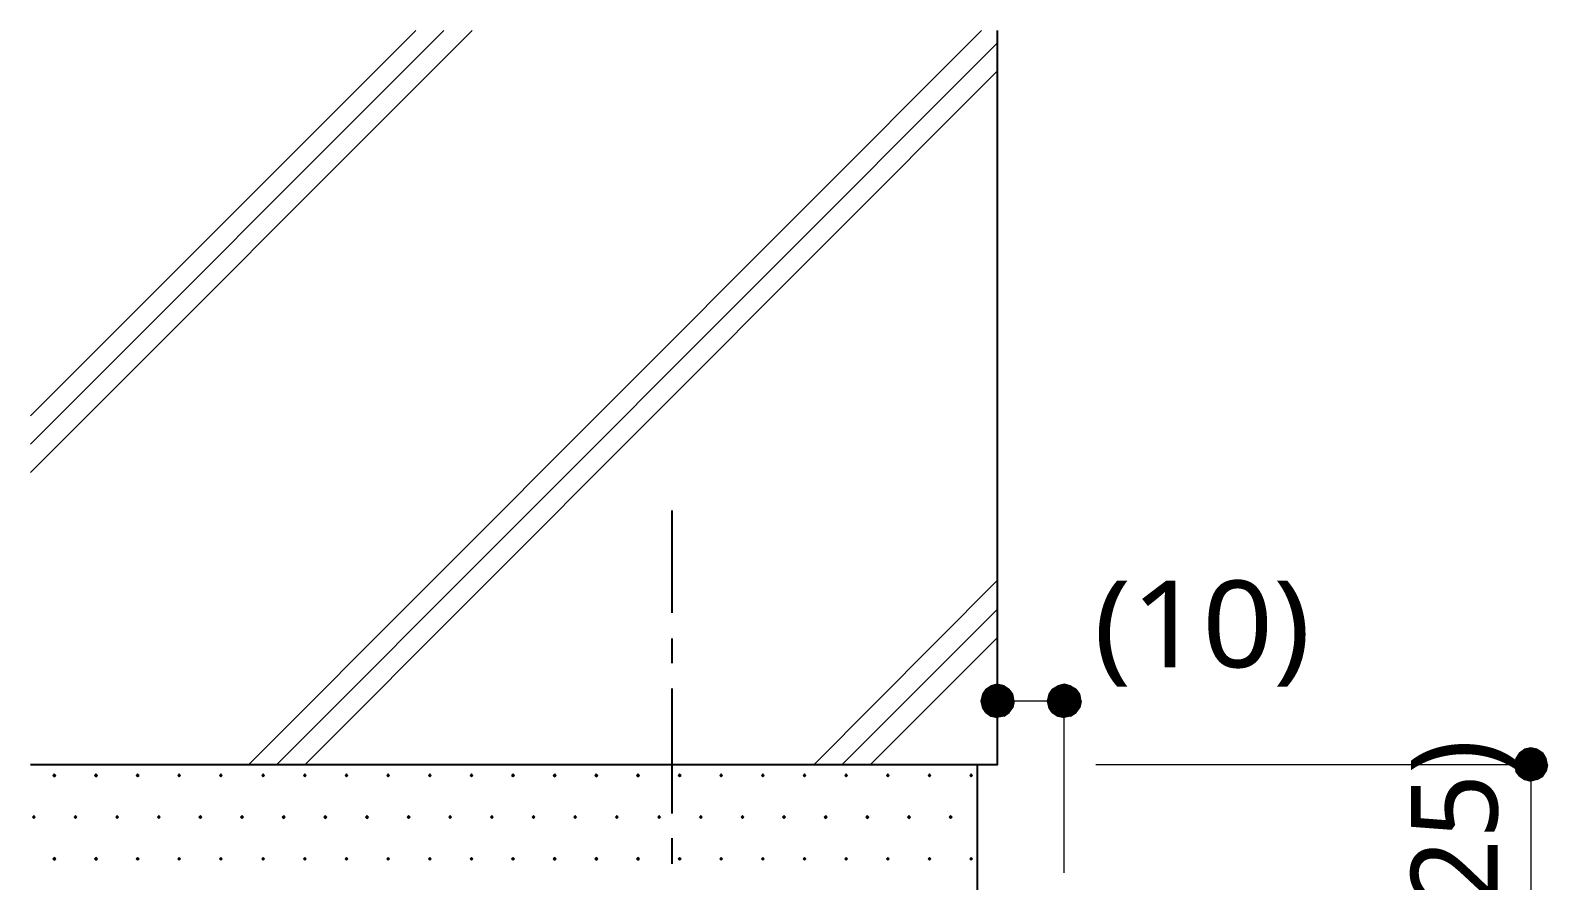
# Model space of a CAD drawing. Header units: millimetres. Extents: x 0 to 420, y 0 to 297.
# Drawn here: x 308.82 to 354.33, y 110.57 to 136.06 of the extents above; entities that cross this region are included whole.
import ezdxf
from ezdxf.enums import TextEntityAlignment as Align

# ---------------------------------------------------------------- set-up
doc = ezdxf.new("R2010")
doc.units = ezdxf.units.MM
doc.styles.add('kst32b', font='NotoSansJP-Variable.ttf')

msp = doc.modelspace()

# ---------------------------------------------------------------- hatches: boundary and pattern name
for points in [[(337.376, 116.163), (337.333, 115.951), (337.82, 115.951), (337.376, 116.163)], [(339.365, 116.163), (339.323, 115.951), (339.831, 115.951), (339.365, 116.163)], [(353.378, 114.237), (353.335, 114.046), (353.822, 114.046), (353.378, 114.237)], [(309.541, 113.771), (309.52, 113.75), (309.499, 113.729), (309.52, 113.707), (309.541, 113.686), (309.562, 113.707), (309.584, 113.729), (309.562, 113.75), (309.541, 113.771)], [(310.79, 113.771), (310.769, 113.75), (310.748, 113.729), (310.769, 113.707), (310.79, 113.686), (310.811, 113.707), (310.832, 113.729), (310.811, 113.75), (310.79, 113.771)], [(312.039, 113.771), (312.018, 113.75), (311.997, 113.729), (312.018, 113.707), (312.039, 113.686), (312.06, 113.707), (312.081, 113.729), (312.06, 113.75), (312.039, 113.771)], [(313.288, 113.771), (313.267, 113.75), (313.246, 113.729), (313.267, 113.707), (313.288, 113.686), (313.309, 113.707), (313.33, 113.729), (313.309, 113.75), (313.288, 113.771)], [(314.537, 113.771), (314.516, 113.75), (314.494, 113.729), (314.516, 113.707), (314.537, 113.686), (314.558, 113.707), (314.579, 113.729), (314.558, 113.75), (314.537, 113.771)], [(315.807, 113.771), (315.786, 113.75), (315.764, 113.729), (315.786, 113.707), (315.807, 113.686), (315.828, 113.707), (315.849, 113.729), (315.828, 113.75), (315.807, 113.771)], [(317.055, 113.771), (317.034, 113.75), (317.013, 113.729), (317.034, 113.707), (317.055, 113.686), (317.077, 113.707), (317.098, 113.729), (317.077, 113.75), (317.055, 113.771)], [(318.304, 113.771), (318.283, 113.75), (318.262, 113.729), (318.283, 113.707), (318.304, 113.686), (318.325, 113.707), (318.347, 113.729), (318.325, 113.75), (318.304, 113.771)], [(319.553, 113.771), (319.532, 113.75), (319.511, 113.729), (319.532, 113.707), (319.553, 113.686), (319.574, 113.707), (319.596, 113.729), (319.574, 113.75), (319.553, 113.771)], [(320.802, 113.771), (320.781, 113.75), (320.76, 113.729), (320.781, 113.707), (320.802, 113.686), (320.823, 113.707), (320.844, 113.729), (320.823, 113.75), (320.802, 113.771)], [(322.051, 113.771), (322.03, 113.75), (322.009, 113.729), (322.03, 113.707), (322.051, 113.686), (322.072, 113.707), (322.093, 113.729), (322.072, 113.75), (322.051, 113.771)], [(323.3, 113.771), (323.279, 113.75), (323.257, 113.729), (323.279, 113.707), (323.3, 113.686), (323.321, 113.707), (323.342, 113.729), (323.321, 113.75), (323.3, 113.771)], [(324.548, 113.771), (324.527, 113.75), (324.506, 113.729), (324.527, 113.707), (324.548, 113.686), (324.57, 113.707), (324.591, 113.729), (324.57, 113.75), (324.548, 113.771)], [(325.797, 113.771), (325.776, 113.75), (325.755, 113.729), (325.776, 113.707), (325.797, 113.686), (325.819, 113.707), (325.84, 113.729), (325.819, 113.75), (325.797, 113.771)], [(327.046, 113.771), (327.025, 113.75), (327.004, 113.729), (327.025, 113.707), (327.046, 113.686), (327.067, 113.707), (327.088, 113.729), (327.067, 113.75), (327.046, 113.771)], [(328.295, 113.771), (328.274, 113.75), (328.253, 113.729), (328.274, 113.707), (328.295, 113.686), (328.316, 113.707), (328.337, 113.729), (328.316, 113.75), (328.295, 113.771)], [(329.544, 113.771), (329.523, 113.75), (329.502, 113.729), (329.523, 113.707), (329.544, 113.686), (329.565, 113.707), (329.586, 113.729), (329.565, 113.75), (329.544, 113.771)], [(330.793, 113.771), (330.771, 113.75), (330.75, 113.729), (330.771, 113.707), (330.793, 113.686), (330.814, 113.707), (330.835, 113.729), (330.814, 113.75), (330.793, 113.771)], [(332.041, 113.771), (332.02, 113.75), (331.999, 113.729), (332.02, 113.707), (332.041, 113.686), (332.063, 113.707), (332.084, 113.729), (332.063, 113.75), (332.041, 113.771)], [(333.29, 113.771), (333.269, 113.75), (333.248, 113.729), (333.269, 113.707), (333.29, 113.686), (333.312, 113.707), (333.333, 113.729), (333.312, 113.75), (333.29, 113.771)], [(334.539, 113.771), (334.518, 113.75), (334.497, 113.729), (334.518, 113.707), (334.539, 113.686), (334.56, 113.707), (334.581, 113.729), (334.56, 113.75), (334.539, 113.771)], [(335.788, 113.771), (335.767, 113.75), (335.746, 113.729), (335.767, 113.707), (335.788, 113.686), (335.809, 113.707), (335.83, 113.729), (335.809, 113.75), (335.788, 113.771)], [(337.037, 113.771), (337.016, 113.75), (336.995, 113.729), (337.016, 113.707), (337.037, 113.686), (337.058, 113.707), (337.079, 113.729), (337.058, 113.75), (337.037, 113.771)], [(308.928, 112.522), (308.906, 112.501), (308.885, 112.48), (308.906, 112.459), (308.928, 112.437), (308.949, 112.459), (308.97, 112.48), (308.949, 112.501), (308.928, 112.522)], [(310.176, 112.522), (310.155, 112.501), (310.134, 112.48), (310.155, 112.459), (310.176, 112.437), (310.198, 112.459), (310.219, 112.48), (310.198, 112.501), (310.176, 112.522)], [(311.425, 112.522), (311.404, 112.501), (311.383, 112.48), (311.404, 112.459), (311.425, 112.437), (311.446, 112.459), (311.468, 112.48), (311.446, 112.501), (311.425, 112.522)], [(312.674, 112.522), (312.653, 112.501), (312.632, 112.48), (312.653, 112.459), (312.674, 112.437), (312.695, 112.459), (312.716, 112.48), (312.695, 112.501), (312.674, 112.522)], [(313.923, 112.522), (313.902, 112.501), (313.88, 112.48), (313.902, 112.459), (313.923, 112.437), (313.944, 112.459), (313.965, 112.48), (313.944, 112.501), (313.923, 112.522)], [(315.172, 112.522), (315.15, 112.501), (315.129, 112.48), (315.15, 112.459), (315.172, 112.437), (315.193, 112.459), (315.214, 112.48), (315.193, 112.501), (315.172, 112.522)], [(316.421, 112.522), (316.399, 112.501), (316.378, 112.48), (316.399, 112.459), (316.421, 112.437), (316.442, 112.459), (316.463, 112.48), (316.442, 112.501), (316.421, 112.522)], [(317.669, 112.522), (317.648, 112.501), (317.627, 112.48), (317.648, 112.459), (317.669, 112.437), (317.691, 112.459), (317.712, 112.48), (317.691, 112.501), (317.669, 112.522)], [(318.918, 112.522), (318.897, 112.501), (318.876, 112.48), (318.897, 112.459), (318.918, 112.437), (318.939, 112.459), (318.961, 112.48), (318.939, 112.501), (318.918, 112.522)], [(320.167, 112.522), (320.146, 112.501), (320.125, 112.48), (320.146, 112.459), (320.167, 112.437), (320.188, 112.459), (320.209, 112.48), (320.188, 112.501), (320.167, 112.522)], [(321.416, 112.522), (321.395, 112.501), (321.373, 112.48), (321.395, 112.459), (321.416, 112.437), (321.437, 112.459), (321.458, 112.48), (321.437, 112.501), (321.416, 112.522)], [(322.665, 112.522), (322.644, 112.501), (322.622, 112.48), (322.644, 112.459), (322.665, 112.437), (322.686, 112.459), (322.707, 112.48), (322.686, 112.501), (322.665, 112.522)], [(323.913, 112.522), (323.892, 112.501), (323.871, 112.48), (323.892, 112.459), (323.913, 112.437), (323.935, 112.459), (323.956, 112.48), (323.935, 112.501), (323.913, 112.522)], [(325.162, 112.522), (325.141, 112.501), (325.12, 112.48), (325.141, 112.459), (325.162, 112.437), (325.184, 112.459), (325.205, 112.48), (325.184, 112.501), (325.162, 112.522)], [(326.411, 112.522), (326.39, 112.501), (326.369, 112.48), (326.39, 112.459), (326.411, 112.437), (326.432, 112.459), (326.454, 112.48), (326.432, 112.501), (326.411, 112.522)], [(327.681, 112.522), (327.66, 112.501), (327.639, 112.48), (327.66, 112.459), (327.681, 112.437), (327.702, 112.459), (327.723, 112.48), (327.702, 112.501), (327.681, 112.522)], [(328.93, 112.522), (328.909, 112.501), (328.888, 112.48), (328.909, 112.459), (328.93, 112.437), (328.951, 112.459), (328.972, 112.48), (328.951, 112.501), (328.93, 112.522)], [(330.179, 112.522), (330.158, 112.501), (330.137, 112.48), (330.158, 112.459), (330.179, 112.437), (330.2, 112.459), (330.221, 112.48), (330.2, 112.501), (330.179, 112.522)], [(331.428, 112.522), (331.406, 112.501), (331.385, 112.48), (331.406, 112.459), (331.428, 112.437), (331.449, 112.459), (331.47, 112.48), (331.449, 112.501), (331.428, 112.522)], [(332.677, 112.522), (332.655, 112.501), (332.634, 112.48), (332.655, 112.459), (332.677, 112.437), (332.698, 112.459), (332.719, 112.48), (332.698, 112.501), (332.677, 112.522)], [(333.925, 112.522), (333.904, 112.501), (333.883, 112.48), (333.904, 112.459), (333.925, 112.437), (333.946, 112.459), (333.968, 112.48), (333.946, 112.501), (333.925, 112.522)], [(335.174, 112.522), (335.153, 112.501), (335.132, 112.48), (335.153, 112.459), (335.174, 112.437), (335.195, 112.459), (335.216, 112.48), (335.195, 112.501), (335.174, 112.522)], [(336.423, 112.522), (336.402, 112.501), (336.381, 112.48), (336.402, 112.459), (336.423, 112.437), (336.444, 112.459), (336.465, 112.48), (336.444, 112.501), (336.423, 112.522)], [(309.541, 111.273), (309.52, 111.252), (309.499, 111.231), (309.52, 111.21), (309.541, 111.188), (309.562, 111.21), (309.584, 111.231), (309.562, 111.252), (309.541, 111.273)], [(310.79, 111.273), (310.769, 111.252), (310.748, 111.231), (310.769, 111.21), (310.79, 111.188), (310.811, 111.21), (310.832, 111.231), (310.811, 111.252), (310.79, 111.273)], [(312.039, 111.273), (312.018, 111.252), (311.997, 111.231), (312.018, 111.21), (312.039, 111.188), (312.06, 111.21), (312.081, 111.231), (312.06, 111.252), (312.039, 111.273)], [(313.288, 111.273), (313.267, 111.252), (313.246, 111.231), (313.267, 111.21), (313.288, 111.188), (313.309, 111.21), (313.33, 111.231), (313.309, 111.252), (313.288, 111.273)], [(314.537, 111.273), (314.516, 111.252), (314.494, 111.231), (314.516, 111.21), (314.537, 111.188), (314.558, 111.21), (314.579, 111.231), (314.558, 111.252), (314.537, 111.273)], [(315.807, 111.273), (315.786, 111.252), (315.764, 111.231), (315.786, 111.21), (315.807, 111.188), (315.828, 111.21), (315.849, 111.231), (315.828, 111.252), (315.807, 111.273)], [(317.055, 111.273), (317.034, 111.252), (317.013, 111.231), (317.034, 111.21), (317.055, 111.188), (317.077, 111.21), (317.098, 111.231), (317.077, 111.252), (317.055, 111.273)], [(318.304, 111.273), (318.283, 111.252), (318.262, 111.231), (318.283, 111.21), (318.304, 111.188), (318.325, 111.21), (318.347, 111.231), (318.325, 111.252), (318.304, 111.273)], [(319.553, 111.273), (319.532, 111.252), (319.511, 111.231), (319.532, 111.21), (319.553, 111.188), (319.574, 111.21), (319.596, 111.231), (319.574, 111.252), (319.553, 111.273)], [(320.802, 111.273), (320.781, 111.252), (320.76, 111.231), (320.781, 111.21), (320.802, 111.188), (320.823, 111.21), (320.844, 111.231), (320.823, 111.252), (320.802, 111.273)], [(322.051, 111.273), (322.03, 111.252), (322.009, 111.231), (322.03, 111.21), (322.051, 111.188), (322.072, 111.21), (322.093, 111.231), (322.072, 111.252), (322.051, 111.273)], [(323.3, 111.273), (323.279, 111.252), (323.257, 111.231), (323.279, 111.21), (323.3, 111.188), (323.321, 111.21), (323.342, 111.231), (323.321, 111.252), (323.3, 111.273)], [(324.548, 111.273), (324.527, 111.252), (324.506, 111.231), (324.527, 111.21), (324.548, 111.188), (324.57, 111.21), (324.591, 111.231), (324.57, 111.252), (324.548, 111.273)], [(325.797, 111.273), (325.776, 111.252), (325.755, 111.231), (325.776, 111.21), (325.797, 111.188), (325.819, 111.21), (325.84, 111.231), (325.819, 111.252), (325.797, 111.273)], [(327.046, 111.273), (327.025, 111.252), (327.004, 111.231), (327.025, 111.21), (327.046, 111.188), (327.067, 111.21), (327.088, 111.231), (327.067, 111.252), (327.046, 111.273)], [(328.295, 111.273), (328.274, 111.252), (328.253, 111.231), (328.274, 111.21), (328.295, 111.188), (328.316, 111.21), (328.337, 111.231), (328.316, 111.252), (328.295, 111.273)], [(329.544, 111.273), (329.523, 111.252), (329.502, 111.231), (329.523, 111.21), (329.544, 111.188), (329.565, 111.21), (329.586, 111.231), (329.565, 111.252), (329.544, 111.273)], [(330.793, 111.273), (330.771, 111.252), (330.75, 111.231), (330.771, 111.21), (330.793, 111.188), (330.814, 111.21), (330.835, 111.231), (330.814, 111.252), (330.793, 111.273)], [(332.041, 111.273), (332.02, 111.252), (331.999, 111.231), (332.02, 111.21), (332.041, 111.188), (332.063, 111.21), (332.084, 111.231), (332.063, 111.252), (332.041, 111.273)], [(333.29, 111.273), (333.269, 111.252), (333.248, 111.231), (333.269, 111.21), (333.29, 111.188), (333.312, 111.21), (333.333, 111.231), (333.312, 111.252), (333.29, 111.273)], [(334.539, 111.273), (334.518, 111.252), (334.497, 111.231), (334.518, 111.21), (334.539, 111.188), (334.56, 111.21), (334.581, 111.231), (334.56, 111.252), (334.539, 111.273)], [(335.788, 111.273), (335.767, 111.252), (335.746, 111.231), (335.767, 111.21), (335.788, 111.188), (335.809, 111.21), (335.83, 111.231), (335.809, 111.252), (335.788, 111.273)], [(337.037, 111.273), (337.016, 111.252), (336.995, 111.231), (337.016, 111.21), (337.037, 111.188), (337.058, 111.21), (337.079, 111.231), (337.058, 111.252), (337.037, 111.273)]]:
    msp.add_hatch(color=7).paths.add_polyline_path(points)
h = msp.add_hatch(color=7)
h.paths.add_polyline_path([(337.82, 116.459), (337.629, 116.417), (337.82, 115.951), (337.82, 116.459)])
h.paths.add_polyline_path([(337.629, 116.417), (337.82, 115.951), (337.481, 116.311), (337.629, 116.417)])
h.paths.add_polyline_path([(337.82, 115.951), (337.481, 116.311), (337.376, 116.163), (337.82, 115.951)])
h = msp.add_hatch(color=7)
h.paths.add_polyline_path([(338.286, 116.163), (338.18, 116.311), (337.82, 115.951), (338.286, 116.163)])
h.paths.add_polyline_path([(338.18, 116.311), (337.82, 115.951), (338.032, 116.417), (338.18, 116.311)])
h.paths.add_polyline_path([(337.82, 115.951), (338.032, 116.417), (337.82, 116.459), (337.82, 115.951)])
h = msp.add_hatch(color=7)
h.paths.add_polyline_path([(338.18, 115.612), (338.286, 115.761), (337.82, 115.951), (338.18, 115.612)])
h.paths.add_polyline_path([(338.286, 115.761), (337.82, 115.951), (338.328, 115.951), (338.286, 115.761)])
h.paths.add_polyline_path([(337.82, 115.951), (338.328, 115.951), (338.286, 116.163), (337.82, 115.951)])
h = msp.add_hatch(color=7)
h.paths.add_polyline_path([(339.831, 116.459), (339.64, 116.417), (339.831, 115.951), (339.831, 116.459)])
h.paths.add_polyline_path([(339.64, 116.417), (339.831, 115.951), (339.471, 116.311), (339.64, 116.417)])
h.paths.add_polyline_path([(339.831, 115.951), (339.471, 116.311), (339.365, 116.163), (339.831, 115.951)])
h = msp.add_hatch(color=7)
h.paths.add_polyline_path([(340.296, 116.163), (340.191, 116.311), (339.831, 115.951), (340.296, 116.163)])
h.paths.add_polyline_path([(340.191, 116.311), (339.831, 115.951), (340.021, 116.417), (340.191, 116.311)])
h.paths.add_polyline_path([(339.831, 115.951), (340.021, 116.417), (339.831, 116.459), (339.831, 115.951)])
h = msp.add_hatch(color=7)
h.paths.add_polyline_path([(340.191, 115.612), (340.296, 115.761), (339.831, 115.951), (340.191, 115.612)])
h.paths.add_polyline_path([(340.296, 115.761), (339.831, 115.951), (340.339, 115.951), (340.296, 115.761)])
h.paths.add_polyline_path([(339.831, 115.951), (340.339, 115.951), (340.296, 116.163), (339.831, 115.951)])
h = msp.add_hatch(color=7)
h.paths.add_polyline_path([(337.333, 115.951), (337.376, 115.761), (337.82, 115.951), (337.333, 115.951)])
h.paths.add_polyline_path([(337.376, 115.761), (337.82, 115.951), (337.481, 115.612), (337.376, 115.761)])
h.paths.add_polyline_path([(337.82, 115.951), (337.481, 115.612), (337.629, 115.506), (337.82, 115.951)])
h = msp.add_hatch(color=7)
h.paths.add_polyline_path([(337.629, 115.506), (337.82, 115.464), (337.82, 115.951), (337.629, 115.506)])
h.paths.add_polyline_path([(337.82, 115.464), (337.82, 115.951), (338.032, 115.506), (337.82, 115.464)])
h.paths.add_polyline_path([(337.82, 115.951), (338.032, 115.506), (338.18, 115.612), (337.82, 115.951)])
h = msp.add_hatch(color=7)
h.paths.add_polyline_path([(339.323, 115.951), (339.365, 115.761), (339.831, 115.951), (339.323, 115.951)])
h.paths.add_polyline_path([(339.365, 115.761), (339.831, 115.951), (339.471, 115.612), (339.365, 115.761)])
h.paths.add_polyline_path([(339.831, 115.951), (339.471, 115.612), (339.64, 115.506), (339.831, 115.951)])
h = msp.add_hatch(color=7)
h.paths.add_polyline_path([(339.64, 115.506), (339.831, 115.464), (339.831, 115.951), (339.64, 115.506)])
h.paths.add_polyline_path([(339.831, 115.464), (339.831, 115.951), (340.021, 115.506), (339.831, 115.464)])
h.paths.add_polyline_path([(339.831, 115.951), (340.021, 115.506), (340.191, 115.612), (339.831, 115.951)])
h = msp.add_hatch(color=7)
h.paths.add_polyline_path([(353.822, 114.554), (353.631, 114.512), (353.822, 114.046), (353.822, 114.554)])
h.paths.add_polyline_path([(353.631, 114.512), (353.822, 114.046), (353.483, 114.406), (353.631, 114.512)])
h.paths.add_polyline_path([(353.822, 114.046), (353.483, 114.406), (353.378, 114.237), (353.822, 114.046)])
h = msp.add_hatch(color=7)
h.paths.add_polyline_path([(354.288, 114.237), (354.182, 114.406), (353.822, 114.046), (354.288, 114.237)])
h.paths.add_polyline_path([(354.182, 114.406), (353.822, 114.046), (354.012, 114.512), (354.182, 114.406)])
h.paths.add_polyline_path([(353.822, 114.046), (354.012, 114.512), (353.822, 114.554), (353.822, 114.046)])
h = msp.add_hatch(color=7)
h.paths.add_polyline_path([(354.182, 113.707), (354.288, 113.855), (353.822, 114.046), (354.182, 113.707)])
h.paths.add_polyline_path([(354.288, 113.855), (353.822, 114.046), (354.33, 114.046), (354.288, 113.855)])
h.paths.add_polyline_path([(353.822, 114.046), (354.33, 114.046), (354.288, 114.237), (353.822, 114.046)])
h = msp.add_hatch(color=7)
h.paths.add_polyline_path([(353.335, 114.046), (353.378, 113.855), (353.822, 114.046), (353.335, 114.046)])
h.paths.add_polyline_path([(353.378, 113.855), (353.822, 114.046), (353.483, 113.707), (353.378, 113.855)])
h.paths.add_polyline_path([(353.822, 114.046), (353.483, 113.707), (353.631, 113.602), (353.822, 114.046)])
h = msp.add_hatch(color=7)
h.paths.add_polyline_path([(353.631, 113.602), (353.822, 113.559), (353.822, 114.046), (353.631, 113.602)])
h.paths.add_polyline_path([(353.822, 113.559), (353.822, 114.046), (354.012, 113.602), (353.822, 113.559)])
h.paths.add_polyline_path([(353.822, 114.046), (354.012, 113.602), (354.182, 113.707), (353.822, 114.046)])

# ---------------------------------------------------------------- linework, layer by layer
at = {"lineweight": 25}
for points in [[(337.82, 136.059), (337.82, 114.046), (308.822, 114.046)], [(328.062, 121.666), (328.062, 118.597)], [(328.062, 117.835), (328.062, 117.094)], [(328.062, 116.332), (328.062, 112.586)], [(337.82, 114.046), (311.341, 114.046)], [(337.227, 109.051), (337.227, 114.046)], [(328.062, 111.845), (328.062, 111.083)]]:
    msp.add_lwpolyline(points, dxfattribs=at)
at = {"lineweight": 13}
for points in [[(308.822, 123.656), (321.225, 136.059)], [(308.822, 122.809), (322.072, 136.059)], [(308.822, 124.502), (320.379, 136.059)], [(315.362, 114.046), (337.354, 136.059)], [(316.209, 114.046), (337.82, 135.678)], [(317.055, 114.046), (337.82, 134.832)], [(332.317, 114.046), (337.82, 119.571)], [(333.163, 114.046), (337.82, 118.703)], [(334.01, 114.046), (337.82, 117.856)], [(339.831, 115.951), (337.82, 115.951)], [(339.831, 110.807), (339.831, 115.951)], [(353.822, 114.046), (340.783, 114.046)], [(353.822, 114.046), (353.822, 109.051), (353.822, 104.055), (353.822, 103.463)]]:
    msp.add_lwpolyline(points, dxfattribs=at)
at = {"lineweight": 0}
for points in [[(337.376, 116.163), (337.333, 115.951), (337.82, 115.951)], [(337.82, 115.951), (337.481, 116.311), (337.376, 116.163)], [(337.629, 116.417), (337.82, 115.951), (337.481, 116.311)], [(337.82, 116.459), (337.629, 116.417), (337.82, 115.951)], [(337.82, 115.951), (338.032, 116.417), (337.82, 116.459)], [(338.18, 116.311), (337.82, 115.951), (338.032, 116.417)], [(338.286, 116.163), (338.18, 116.311), (337.82, 115.951)], [(337.82, 115.951), (338.328, 115.951), (338.286, 116.163)], [(339.365, 116.163), (339.323, 115.951), (339.831, 115.951)], [(339.831, 115.951), (339.471, 116.311), (339.365, 116.163)], [(339.64, 116.417), (339.831, 115.951), (339.471, 116.311)], [(339.831, 116.459), (339.64, 116.417), (339.831, 115.951)], [(339.831, 115.951), (340.021, 116.417), (339.831, 116.459)], [(340.191, 116.311), (339.831, 115.951), (340.021, 116.417)], [(340.296, 116.163), (340.191, 116.311), (339.831, 115.951)], [(339.831, 115.951), (340.339, 115.951), (340.296, 116.163)], [(337.333, 115.951), (337.376, 115.761), (337.82, 115.951)], [(337.376, 115.761), (337.82, 115.951), (337.481, 115.612)], [(337.82, 115.951), (337.481, 115.612), (337.629, 115.506)], [(337.629, 115.506), (337.82, 115.464), (337.82, 115.951)], [(337.82, 115.464), (337.82, 115.951), (338.032, 115.506)], [(337.82, 115.951), (338.032, 115.506), (338.18, 115.612)], [(338.18, 115.612), (338.286, 115.761), (337.82, 115.951)], [(338.286, 115.761), (337.82, 115.951), (338.328, 115.951)], [(339.323, 115.951), (339.365, 115.761), (339.831, 115.951)], [(339.365, 115.761), (339.831, 115.951), (339.471, 115.612)], [(339.831, 115.951), (339.471, 115.612), (339.64, 115.506)], [(339.64, 115.506), (339.831, 115.464), (339.831, 115.951)], [(339.831, 115.464), (339.831, 115.951), (340.021, 115.506)], [(339.831, 115.951), (340.021, 115.506), (340.191, 115.612)], [(340.191, 115.612), (340.296, 115.761), (339.831, 115.951)], [(340.296, 115.761), (339.831, 115.951), (340.339, 115.951)], [(353.378, 114.237), (353.335, 114.046), (353.822, 114.046)], [(353.822, 114.046), (353.483, 114.406), (353.378, 114.237)], [(353.631, 114.512), (353.822, 114.046), (353.483, 114.406)], [(353.822, 114.554), (353.631, 114.512), (353.822, 114.046)], [(353.822, 114.046), (354.012, 114.512), (353.822, 114.554)], [(354.182, 114.406), (353.822, 114.046), (354.012, 114.512)], [(354.288, 114.237), (354.182, 114.406), (353.822, 114.046)], [(353.822, 114.046), (354.33, 114.046), (354.288, 114.237)], [(353.335, 114.046), (353.378, 113.855), (353.822, 114.046)], [(353.378, 113.855), (353.822, 114.046), (353.483, 113.707)], [(353.822, 114.046), (353.483, 113.707), (353.631, 113.602)], [(353.631, 113.602), (353.822, 113.559), (353.822, 114.046)], [(353.822, 113.559), (353.822, 114.046), (354.012, 113.602)], [(353.822, 114.046), (354.012, 113.602), (354.182, 113.707)], [(354.182, 113.707), (354.288, 113.855), (353.822, 114.046)], [(354.288, 113.855), (353.822, 114.046), (354.33, 114.046)], [(309.541, 113.771), (309.52, 113.75), (309.499, 113.729), (309.52, 113.707), (309.541, 113.686), (309.562, 113.707), (309.584, 113.729), (309.562, 113.75)], [(310.79, 113.771), (310.769, 113.75), (310.748, 113.729), (310.769, 113.707), (310.79, 113.686), (310.811, 113.707), (310.832, 113.729), (310.811, 113.75)], [(312.039, 113.771), (312.018, 113.75), (311.997, 113.729), (312.018, 113.707), (312.039, 113.686), (312.06, 113.707), (312.081, 113.729), (312.06, 113.75)], [(313.288, 113.771), (313.267, 113.75), (313.246, 113.729), (313.267, 113.707), (313.288, 113.686), (313.309, 113.707), (313.33, 113.729), (313.309, 113.75)], [(314.537, 113.771), (314.516, 113.75), (314.494, 113.729), (314.516, 113.707), (314.537, 113.686), (314.558, 113.707), (314.579, 113.729), (314.558, 113.75)], [(315.807, 113.771), (315.786, 113.75), (315.764, 113.729), (315.786, 113.707), (315.807, 113.686), (315.828, 113.707), (315.849, 113.729), (315.828, 113.75)], [(317.055, 113.771), (317.034, 113.75), (317.013, 113.729), (317.034, 113.707), (317.055, 113.686), (317.077, 113.707), (317.098, 113.729), (317.077, 113.75)], [(318.304, 113.771), (318.283, 113.75), (318.262, 113.729), (318.283, 113.707), (318.304, 113.686), (318.325, 113.707), (318.347, 113.729), (318.325, 113.75)], [(319.553, 113.771), (319.532, 113.75), (319.511, 113.729), (319.532, 113.707), (319.553, 113.686), (319.574, 113.707), (319.596, 113.729), (319.574, 113.75)], [(320.802, 113.771), (320.781, 113.75), (320.76, 113.729), (320.781, 113.707), (320.802, 113.686), (320.823, 113.707), (320.844, 113.729), (320.823, 113.75)], [(322.051, 113.771), (322.03, 113.75), (322.009, 113.729), (322.03, 113.707), (322.051, 113.686), (322.072, 113.707), (322.093, 113.729), (322.072, 113.75)], [(323.3, 113.771), (323.279, 113.75), (323.257, 113.729), (323.279, 113.707), (323.3, 113.686), (323.321, 113.707), (323.342, 113.729), (323.321, 113.75)], [(324.548, 113.771), (324.527, 113.75), (324.506, 113.729), (324.527, 113.707), (324.548, 113.686), (324.57, 113.707), (324.591, 113.729), (324.57, 113.75)], [(325.797, 113.771), (325.776, 113.75), (325.755, 113.729), (325.776, 113.707), (325.797, 113.686), (325.819, 113.707), (325.84, 113.729), (325.819, 113.75)], [(327.046, 113.771), (327.025, 113.75), (327.004, 113.729), (327.025, 113.707), (327.046, 113.686), (327.067, 113.707), (327.088, 113.729), (327.067, 113.75)], [(328.295, 113.771), (328.274, 113.75), (328.253, 113.729), (328.274, 113.707), (328.295, 113.686), (328.316, 113.707), (328.337, 113.729), (328.316, 113.75)], [(329.544, 113.771), (329.523, 113.75), (329.502, 113.729), (329.523, 113.707), (329.544, 113.686), (329.565, 113.707), (329.586, 113.729), (329.565, 113.75)], [(330.793, 113.771), (330.771, 113.75), (330.75, 113.729), (330.771, 113.707), (330.793, 113.686), (330.814, 113.707), (330.835, 113.729), (330.814, 113.75)], [(332.041, 113.771), (332.02, 113.75), (331.999, 113.729), (332.02, 113.707), (332.041, 113.686), (332.063, 113.707), (332.084, 113.729), (332.063, 113.75)], [(333.29, 113.771), (333.269, 113.75), (333.248, 113.729), (333.269, 113.707), (333.29, 113.686), (333.312, 113.707), (333.333, 113.729), (333.312, 113.75)], [(334.539, 113.771), (334.518, 113.75), (334.497, 113.729), (334.518, 113.707), (334.539, 113.686), (334.56, 113.707), (334.581, 113.729), (334.56, 113.75)], [(335.788, 113.771), (335.767, 113.75), (335.746, 113.729), (335.767, 113.707), (335.788, 113.686), (335.809, 113.707), (335.83, 113.729), (335.809, 113.75)], [(337.037, 113.771), (337.016, 113.75), (336.995, 113.729), (337.016, 113.707), (337.037, 113.686), (337.058, 113.707), (337.079, 113.729), (337.058, 113.75)], [(308.928, 112.522), (308.906, 112.501), (308.885, 112.48), (308.906, 112.459), (308.928, 112.437), (308.949, 112.459), (308.97, 112.48), (308.949, 112.501)], [(310.176, 112.522), (310.155, 112.501), (310.134, 112.48), (310.155, 112.459), (310.176, 112.437), (310.198, 112.459), (310.219, 112.48), (310.198, 112.501)], [(311.425, 112.522), (311.404, 112.501), (311.383, 112.48), (311.404, 112.459), (311.425, 112.437), (311.446, 112.459), (311.468, 112.48), (311.446, 112.501)], [(312.674, 112.522), (312.653, 112.501), (312.632, 112.48), (312.653, 112.459), (312.674, 112.437), (312.695, 112.459), (312.716, 112.48), (312.695, 112.501)], [(313.923, 112.522), (313.902, 112.501), (313.88, 112.48), (313.902, 112.459), (313.923, 112.437), (313.944, 112.459), (313.965, 112.48), (313.944, 112.501)], [(315.172, 112.522), (315.15, 112.501), (315.129, 112.48), (315.15, 112.459), (315.172, 112.437), (315.193, 112.459), (315.214, 112.48), (315.193, 112.501)], [(316.421, 112.522), (316.399, 112.501), (316.378, 112.48), (316.399, 112.459), (316.421, 112.437), (316.442, 112.459), (316.463, 112.48), (316.442, 112.501)], [(317.669, 112.522), (317.648, 112.501), (317.627, 112.48), (317.648, 112.459), (317.669, 112.437), (317.691, 112.459), (317.712, 112.48), (317.691, 112.501)], [(318.918, 112.522), (318.897, 112.501), (318.876, 112.48), (318.897, 112.459), (318.918, 112.437), (318.939, 112.459), (318.961, 112.48), (318.939, 112.501)], [(320.167, 112.522), (320.146, 112.501), (320.125, 112.48), (320.146, 112.459), (320.167, 112.437), (320.188, 112.459), (320.209, 112.48), (320.188, 112.501)], [(321.416, 112.522), (321.395, 112.501), (321.373, 112.48), (321.395, 112.459), (321.416, 112.437), (321.437, 112.459), (321.458, 112.48), (321.437, 112.501)], [(322.665, 112.522), (322.644, 112.501), (322.622, 112.48), (322.644, 112.459), (322.665, 112.437), (322.686, 112.459), (322.707, 112.48), (322.686, 112.501)], [(323.913, 112.522), (323.892, 112.501), (323.871, 112.48), (323.892, 112.459), (323.913, 112.437), (323.935, 112.459), (323.956, 112.48), (323.935, 112.501)], [(325.162, 112.522), (325.141, 112.501), (325.12, 112.48), (325.141, 112.459), (325.162, 112.437), (325.184, 112.459), (325.205, 112.48), (325.184, 112.501)], [(326.411, 112.522), (326.39, 112.501), (326.369, 112.48), (326.39, 112.459), (326.411, 112.437), (326.432, 112.459), (326.454, 112.48), (326.432, 112.501)], [(327.681, 112.522), (327.66, 112.501), (327.639, 112.48), (327.66, 112.459), (327.681, 112.437), (327.702, 112.459), (327.723, 112.48), (327.702, 112.501)], [(328.93, 112.522), (328.909, 112.501), (328.888, 112.48), (328.909, 112.459), (328.93, 112.437), (328.951, 112.459), (328.972, 112.48), (328.951, 112.501)], [(330.179, 112.522), (330.158, 112.501), (330.137, 112.48), (330.158, 112.459), (330.179, 112.437), (330.2, 112.459), (330.221, 112.48), (330.2, 112.501)], [(331.428, 112.522), (331.406, 112.501), (331.385, 112.48), (331.406, 112.459), (331.428, 112.437), (331.449, 112.459), (331.47, 112.48), (331.449, 112.501)], [(332.677, 112.522), (332.655, 112.501), (332.634, 112.48), (332.655, 112.459), (332.677, 112.437), (332.698, 112.459), (332.719, 112.48), (332.698, 112.501)], [(333.925, 112.522), (333.904, 112.501), (333.883, 112.48), (333.904, 112.459), (333.925, 112.437), (333.946, 112.459), (333.968, 112.48), (333.946, 112.501)], [(335.174, 112.522), (335.153, 112.501), (335.132, 112.48), (335.153, 112.459), (335.174, 112.437), (335.195, 112.459), (335.216, 112.48), (335.195, 112.501)], [(336.423, 112.522), (336.402, 112.501), (336.381, 112.48), (336.402, 112.459), (336.423, 112.437), (336.444, 112.459), (336.465, 112.48), (336.444, 112.501)], [(309.541, 111.273), (309.52, 111.252), (309.499, 111.231), (309.52, 111.21), (309.541, 111.188), (309.562, 111.21), (309.584, 111.231), (309.562, 111.252)], [(310.79, 111.273), (310.769, 111.252), (310.748, 111.231), (310.769, 111.21), (310.79, 111.188), (310.811, 111.21), (310.832, 111.231), (310.811, 111.252)], [(312.039, 111.273), (312.018, 111.252), (311.997, 111.231), (312.018, 111.21), (312.039, 111.188), (312.06, 111.21), (312.081, 111.231), (312.06, 111.252)], [(313.288, 111.273), (313.267, 111.252), (313.246, 111.231), (313.267, 111.21), (313.288, 111.188), (313.309, 111.21), (313.33, 111.231), (313.309, 111.252)], [(314.537, 111.273), (314.516, 111.252), (314.494, 111.231), (314.516, 111.21), (314.537, 111.188), (314.558, 111.21), (314.579, 111.231), (314.558, 111.252)], [(315.807, 111.273), (315.786, 111.252), (315.764, 111.231), (315.786, 111.21), (315.807, 111.188), (315.828, 111.21), (315.849, 111.231), (315.828, 111.252)], [(317.055, 111.273), (317.034, 111.252), (317.013, 111.231), (317.034, 111.21), (317.055, 111.188), (317.077, 111.21), (317.098, 111.231), (317.077, 111.252)], [(318.304, 111.273), (318.283, 111.252), (318.262, 111.231), (318.283, 111.21), (318.304, 111.188), (318.325, 111.21), (318.347, 111.231), (318.325, 111.252)], [(319.553, 111.273), (319.532, 111.252), (319.511, 111.231), (319.532, 111.21), (319.553, 111.188), (319.574, 111.21), (319.596, 111.231), (319.574, 111.252)], [(320.802, 111.273), (320.781, 111.252), (320.76, 111.231), (320.781, 111.21), (320.802, 111.188), (320.823, 111.21), (320.844, 111.231), (320.823, 111.252)], [(322.051, 111.273), (322.03, 111.252), (322.009, 111.231), (322.03, 111.21), (322.051, 111.188), (322.072, 111.21), (322.093, 111.231), (322.072, 111.252)], [(323.3, 111.273), (323.279, 111.252), (323.257, 111.231), (323.279, 111.21), (323.3, 111.188), (323.321, 111.21), (323.342, 111.231), (323.321, 111.252)], [(324.548, 111.273), (324.527, 111.252), (324.506, 111.231), (324.527, 111.21), (324.548, 111.188), (324.57, 111.21), (324.591, 111.231), (324.57, 111.252)], [(325.797, 111.273), (325.776, 111.252), (325.755, 111.231), (325.776, 111.21), (325.797, 111.188), (325.819, 111.21), (325.84, 111.231), (325.819, 111.252)], [(327.046, 111.273), (327.025, 111.252), (327.004, 111.231), (327.025, 111.21), (327.046, 111.188), (327.067, 111.21), (327.088, 111.231), (327.067, 111.252)], [(328.295, 111.273), (328.274, 111.252), (328.253, 111.231), (328.274, 111.21), (328.295, 111.188), (328.316, 111.21), (328.337, 111.231), (328.316, 111.252)], [(329.544, 111.273), (329.523, 111.252), (329.502, 111.231), (329.523, 111.21), (329.544, 111.188), (329.565, 111.21), (329.586, 111.231), (329.565, 111.252)], [(330.793, 111.273), (330.771, 111.252), (330.75, 111.231), (330.771, 111.21), (330.793, 111.188), (330.814, 111.21), (330.835, 111.231), (330.814, 111.252)], [(332.041, 111.273), (332.02, 111.252), (331.999, 111.231), (332.02, 111.21), (332.041, 111.188), (332.063, 111.21), (332.084, 111.231), (332.063, 111.252)], [(333.29, 111.273), (333.269, 111.252), (333.248, 111.231), (333.269, 111.21), (333.29, 111.188), (333.312, 111.21), (333.333, 111.231), (333.312, 111.252)], [(334.539, 111.273), (334.518, 111.252), (334.497, 111.231), (334.518, 111.21), (334.539, 111.188), (334.56, 111.21), (334.581, 111.231), (334.56, 111.252)], [(335.788, 111.273), (335.767, 111.252), (335.746, 111.231), (335.767, 111.21), (335.788, 111.188), (335.809, 111.21), (335.83, 111.231), (335.809, 111.252)], [(337.037, 111.273), (337.016, 111.252), (336.995, 111.231), (337.016, 111.21), (337.037, 111.188), (337.058, 111.21), (337.079, 111.231), (337.058, 111.252)]]:
    msp.add_lwpolyline(points, close=True, dxfattribs=at)

# ---------------------------------------------------------------- texts
at = {"style": 'kst32b'}
for s, p, p2 in [('(10)', (340.72, 116.967), (347.217, 116.967)), ('25(25)', (352.827, 104.923), (352.827, 114.807))]:
    msp.add_text(s, height=2.5989, dxfattribs=at).set_placement(p, p2, align=Align.FIT)

doc.saveas('drawing.dxf')
